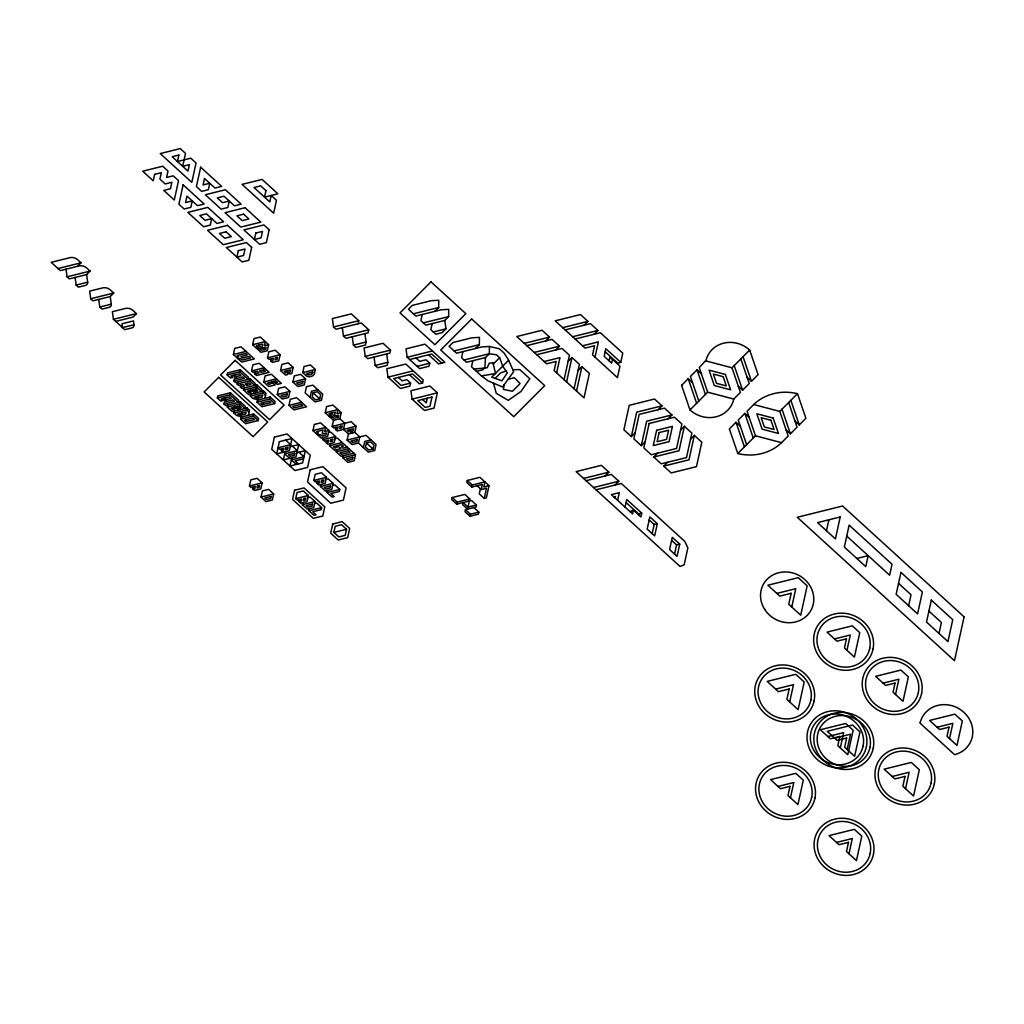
<?xml version="1.0" encoding="UTF-8"?>
<svg xmlns="http://www.w3.org/2000/svg" width="1024" height="1024" viewBox="0 0 1024 1024"><rect width="100%" height="100%" fill="white"/><g stroke="black" fill="none" stroke-linecap="round" stroke-linejoin="round"><path stroke-width="1.5" d="M434.854 311.36L438.682 307.52L438.771 300.262L431.206 300.698L412.25 305.408L408.422 309.248L415.898 316.058L441.165 309.786L448.73 309.35L448.64 316.608L444.813 320.448L425.856 325.146L420.877 320.602L422.208 314.496M475.533 348.48L479.36 344.64L479.45 337.382L471.898 337.818L452.941 342.528L449.101 346.368L456.576 353.19L481.856 346.906L489.421 346.47L499.392 348.774L504.166 353.139L508.659 360.179L513.651 371.648L502.554 386.995L488.051 380.838L481.472 375.898L471.514 366.81L472.858 360.704M489.421 346.47L489.318 353.728L485.491 357.568L466.534 362.266L461.555 357.722L462.899 351.616M485.491 357.568L484.877 367.718L482.816 369.792L476.493 371.354M504.115 384.832L503.424 389.427L512.461 391.258L520.077 383.616L514.419 377.69L508.109 379.315M681.6 385.37L688.218 378.662L692.531 382.605M705.907 360.922L731.994 367.795L740.403 392.397L733.773 399.053L707.674 392.192L699.264 367.578L706.086 360.128A27.11 24.883 28.1 0 1 749.683 350.054L758.093 374.656L751.45 381.312L747.149 377.382M733.734 399.053L733.581 399.846A27.11 24.883 28.1 0 1 689.984 409.933L681.587 385.318M217.344 397.965L217.792 395.93L230.438 392.794L238.733 400.371L238.285 402.406L229.99 394.829L217.344 397.965L220.672 400.998L222.771 400.474L223.219 398.438M227.162 374.95L227.597 372.915L240.243 369.766L248.538 377.344L248.09 379.379L239.795 371.802L227.162 374.95L230.477 377.971L232.576 377.446L233.024 375.411M233.382 354.509L234.726 348.403L241.05 346.829L254.323 358.95L241.69 362.086L233.382 354.509L246.029 351.373M223.987 404.032L224.435 401.984L232.858 399.898L234.534 401.408L223.987 404.032L225.651 405.542L240.397 401.882L245.376 406.426L244.928 408.461L239.949 403.917L227.315 407.053L227.75 405.018M226.547 401.472L224.883 399.949L225.331 397.914M229.99 394.829L230.438 392.794M233.792 381.005L234.24 378.97L242.662 376.87L244.339 378.381L233.792 381.005L235.456 382.515L250.202 378.854L255.181 383.398L254.733 385.434L249.754 380.89L237.12 384.038L237.555 381.99M236.352 378.445L234.688 376.934L235.136 374.886M239.795 371.802L240.243 369.766M234.24 407.258L234.842 409.037L232.73 409.562L233.178 407.526M242.086 416.87L236.442 415.386L233.946 413.12L234.394 411.072M244.198 388.058L243.75 390.093L256.397 386.957L261.376 391.501L261.824 389.453L256.845 384.922L242.099 388.582L240.435 387.059L240.883 385.024M232.73 409.562L231.078 408.051L239.501 405.952L238.605 410.035L236.122 407.757L236.339 406.746M252.659 344.717L254.003 338.611L260.326 337.037L268.621 344.614L267.277 350.72L260.966 352.294L252.659 344.717L265.306 341.581L264.41 345.664L268.621 344.614M239.949 403.917L240.397 401.882M246.758 385.498L245.094 383.974L249.306 382.938L250.97 384.448L246.758 385.498L247.194 383.45M240.589 419.174L241.037 417.139L253.67 413.99L258.65 418.534L258.202 420.582L245.568 423.718L240.589 419.174L253.222 416.038L258.202 420.582M241.485 415.091L245.696 414.054L246.144 412.019L237.709 414.106L241.485 415.091L241.933 413.056M254.874 373.965L259.085 372.928L257.434 371.405L253.21 372.454L251.558 370.944L252.89 364.826L259.213 363.264L269.171 372.352L256.538 375.488L254.874 373.965L255.322 371.93M249.754 380.89L250.202 378.854M250.675 390.298L251.29 392.077L249.178 392.602L249.626 390.554M249.075 412.25L246.592 409.971L247.027 407.936L232.294 411.597L227.315 407.053M258.534 399.91L252.877 398.426L250.394 396.147L250.842 394.112M261.862 348.224L262.746 344.141L256.435 345.715L261.414 350.259L265.626 349.21L266.074 347.174L261.862 348.224L258.534 345.19M249.178 392.602L247.514 391.078L255.949 388.992L255.053 393.062L252.557 390.797L252.787 389.773M246.016 421.683L244.352 420.16L252.774 418.074L254.438 419.584L246.016 421.683L246.464 419.635M248.41 415.309L249.523 410.214L247.027 407.936M256.397 386.957L256.845 384.922M253.222 416.038L253.67 413.99M257.037 402.202L257.485 400.166L270.118 397.03L275.098 401.574L274.65 403.61L262.016 406.746L257.037 402.202L269.67 399.066L274.65 403.61M257.92 398.131L262.144 397.082L262.579 395.046L254.157 397.146L257.92 398.131L258.368 396.096M270.797 360.909L272.909 360.397L273.357 358.349L269.146 359.398L267.482 357.888L268.826 351.77L275.136 350.208L280.115 354.752L278.784 360.858L272.461 362.432L270.797 360.909L271.245 358.874M271.782 381.914L275.098 384.947L268.774 386.509L263.795 381.965L265.139 375.859L271.462 374.285L281.421 383.373L277.197 384.422L273.882 381.389M265.523 395.277L263.027 393.011L263.475 390.976L248.73 394.637L243.75 390.093M262.464 404.71L260.8 403.2L269.222 401.101L270.886 402.624L262.464 404.71L262.899 402.675M264.845 398.336L265.971 393.242L263.475 390.976M252.774 489.024L254.886 488.499L255.334 486.451L251.123 487.501L249.459 485.99L250.803 479.872L257.126 478.31L262.106 482.854L260.762 488.96L254.438 490.534L252.774 489.024L253.222 486.976M269.67 399.066L270.118 397.03M280.538 370.522L281.882 364.416L288.192 362.842L293.171 367.386L291.84 373.491L289.728 374.016L286.413 370.995L285.965 373.03L284.301 371.52L290.624 369.946L290.176 371.981L288.064 372.506L287.616 374.541L285.517 375.066L280.538 370.522L293.171 367.386M277.286 394.509L278.63 388.403L284.954 386.829L289.933 391.373L288.589 397.491L282.266 399.053L277.286 394.509L289.933 391.373M261.03 497.05L262.374 490.931L268.685 489.37L273.664 493.914L272.333 500.019L266.01 501.594L261.03 497.05L273.664 493.914M292.928 382.016L294.259 375.91L300.582 374.336L305.562 378.88L304.218 384.998L297.907 386.56L292.928 382.016L305.562 378.88M288.973 405.376L290.317 399.258L296.64 397.696L306.598 406.784L293.952 409.92L288.973 405.376L301.619 402.24M283.021 452.326L281.37 450.816L281.805 448.768M285.133 451.802L283.341 459.955L295.987 456.819L298.662 444.595L290.24 446.682M302.72 372.621L304.064 366.515L310.374 364.941L315.366 369.485L314.368 374.029A6.106 5.594 28.1 0 1 306.432 376L302.72 372.621L315.366 369.485M291.763 457.856L289.984 466.01L302.618 462.874L305.306 450.65L296.87 452.736M310.106 397.376L311.45 391.258L317.773 389.696M313.101 392.781L312.218 396.851L315.533 399.885L319.744 398.835L320.64 394.765L317.325 391.731L313.101 392.781L319.744 398.835M299.034 501.67L301.146 501.146L301.594 499.11L297.382 500.147L295.718 498.637L297.062 492.531L303.373 490.957L308.352 495.501L307.021 501.606L300.698 503.181L299.034 501.67L299.482 499.635M312.973 430.566L314.317 424.448L320.64 422.886L328.934 430.451L327.59 436.57L321.28 438.144L312.973 430.566L325.619 427.43L324.723 431.501L328.934 430.451M307.917 497.536L310.016 497.011L314.995 501.555L313.651 507.674L307.341 509.235L302.362 504.691L302.81 502.656M339.853 418.739L333.53 420.314L325.235 412.736L326.566 406.63L332.89 405.056L341.184 412.634L339.853 418.739L344.832 423.283L343.488 429.402L348.467 433.946L354.79 432.371L359.77 436.915L358.426 443.034L368.384 452.109L374.707 450.547L376.038 444.429L366.08 435.341L347.123 440.051L348.467 433.946M317.171 483.482L319.27 482.957L319.718 480.922L315.507 481.971L313.843 480.448L315.187 474.342L321.51 472.768L326.49 477.312L325.146 483.43L318.835 484.992L317.171 483.482L317.619 481.446M326.707 440.64L326.259 442.688L328.358 442.163L328.806 440.115L324.595 441.165L322.931 439.654L323.379 437.619M314.547 503.59L316.659 503.078L321.638 507.622L321.19 509.658L312.768 511.744L316.083 514.778L313.971 515.302L308.992 510.758L309.44 508.723M335.962 427.418L335.514 429.453L337.613 428.928L338.061 426.893L333.85 427.942L332.186 426.419L333.53 420.314M334.426 416.23L335.322 412.16L328.998 413.734L333.978 418.278L338.189 417.229L338.637 415.194L334.426 416.23L331.098 413.21M326.042 479.347L328.154 478.835L333.133 483.379L331.789 489.485L325.466 491.059L320.486 486.515L320.934 484.48M347.2 447.117L342.976 448.166L341.325 446.643L343.424 446.131L341.773 444.608L333.338 446.707L335.002 448.218L338.381 446.413L340.877 448.691L334.554 450.253L329.574 445.709L330.022 443.674M358.118 323.75L358.784 320.691L351.322 313.882L332.365 318.579L333.504 326.963L336 329.242L361.28 322.957L368.742 329.779L368.077 332.838L345.958 338.33L343.462 336.051L342.323 327.667M328.486 432.499L330.598 431.974L335.578 436.518L334.234 442.624L327.91 444.198L326.259 442.688M332.685 485.414L334.784 484.89L339.763 489.434L339.315 491.469L330.893 493.555L334.208 496.589L332.109 497.114L327.13 492.57L327.578 490.534M353.83 453.171L341.197 456.307L336.218 451.763L336.666 449.728M364.915 333.619L366.067 342.003L365.389 345.062L355.917 347.418L353.421 345.139L352.282 336.755M335.13 438.554L337.242 438.029L355.494 454.694L354.15 460.8L347.84 462.374L342.861 457.83L343.296 455.795M350.579 433.421L351.014 431.386L353.126 430.861L353.574 428.813L347.251 430.387L348.915 431.898L349.363 429.862L352.678 432.896M354.79 432.371L356.122 426.253L351.142 421.709L332.186 426.419M333.875 532.403L335.219 526.285L341.542 524.71L346.522 529.254L345.178 535.373L338.854 536.947L333.875 532.403L346.522 529.254M363.405 447.565L364.749 441.459L371.059 439.885M366.4 442.97L365.517 447.053L368.832 450.074L373.043 449.037L373.939 444.954L370.624 441.92L366.4 442.97L373.043 449.037M386.688 353.933L387.827 362.317L387.162 365.376L377.69 367.731L375.194 365.453L374.042 357.069M390.515 350.093L389.837 353.152L367.731 358.643L365.235 356.365L364.083 347.981L383.04 343.283L390.515 350.093L365.235 356.365M398.374 377.446L402.112 380.851L406.848 379.674L410.586 383.078L409.92 386.138L400.435 388.493L387.994 377.139L386.842 368.755L405.798 364.045L423.232 379.942L422.554 383.002L419.392 383.782L409.434 374.694M432.166 323.584L430.835 329.69L435.814 334.234L442.125 332.672L445.965 328.832L444.813 320.448M415.974 357.952L419.712 361.357L426.022 359.782L429.76 363.2L429.094 366.246L419.61 368.602L407.168 357.248L406.016 348.864L424.973 344.154L444.89 362.33L438.566 363.891L428.608 354.803M427.226 398.259L426.214 402.842L422.477 399.437M437.363 392.845L434.022 408.128L424.538 410.483L412.096 399.13L410.944 390.746L429.901 386.035L437.363 392.845L412.096 399.13M476.442 505.011L468.019 507.098L463.04 502.554L462.592 504.602L467.571 509.133L469.798 498.957L464.819 494.413L452.186 497.549L451.738 499.584L456.717 504.128L471.462 500.467L476.442 505.011L475.994 507.046L465.459 509.658L465.011 511.706L469.99 516.237L478.426 514.15L478.861 512.115L473.882 507.571M456.717 504.128L457.165 502.093L452.186 497.549M467.277 480.461L466.829 482.496L471.808 487.04L482.342 484.429L481.216 489.523L486.49 488.218L484.25 498.406L486.362 497.882L489.037 485.658L479.91 477.325L467.277 480.461L472.256 485.005L484.89 481.869L483.776 486.963L489.037 485.658M471.808 487.04L472.256 485.005M469.99 516.237L470.438 514.202L465.459 509.658M480.384 488.768L479.27 493.862L484.25 498.406M556.634 372.89L559.974 357.606L544.179 361.523M564.096 379.699L569.459 355.251L561.984 348.442L536.717 354.714M566.592 381.978L571.942 357.53L579.418 364.339L574.054 388.787M576.55 391.066L581.901 366.605L589.376 373.427L584.013 397.875L554.138 370.611L556.147 361.446L546.675 363.802L516.8 336.538L542.067 330.266L549.542 337.075L545.715 340.915M595.021 357.171L598.374 341.888L582.579 345.818M609.152 360.896L609.984 357.069L619.942 366.157L617.434 377.626L592.538 354.906L594.547 345.728L585.062 348.083L555.187 320.832L580.467 314.547L587.93 321.37L584.102 325.21M612.467 359.347L611.635 363.162L604.173 356.352L605.837 348.71L620.774 362.342L622.784 353.165L600.384 332.723L575.104 338.995M615.142 498.048L615.475 496.525L613.901 496.909M631.347 436.582L636.71 412.122L661.99 405.85L654.515 399.027L629.235 405.312L623.885 429.76L631.347 436.582L635.174 432.742M617.626 500.326L619.302 492.685L611.405 494.643L632.563 513.958L633.408 510.131L630.08 511.68M625.101 507.136L626.778 499.494L641.715 513.126L640.87 516.954L633.408 510.131M641.306 445.67L646.669 421.21L671.949 414.938L664.474 408.115L639.194 414.4L633.843 438.848L641.306 445.67L645.133 441.818M638.387 514.675L638.554 513.907L626.099 502.554M652.147 533.658L654.157 524.48L649.178 519.936M657.318 523.699L654.643 535.923L647.168 529.114L649.856 516.89L657.318 523.699L654.157 524.48M684.39 426.291L679.027 450.752L653.76 457.024L661.222 463.834L686.502 457.562L691.866 433.114L684.39 426.291L680.563 430.131M694.349 435.379L688.998 459.827L663.718 466.112L671.181 472.922L696.461 466.65L701.824 442.202L694.349 435.379L690.522 439.219M674.56 554.099L676.57 544.934L671.59 540.39M679.731 544.141L677.043 556.378L669.581 549.555L672.256 537.331L679.731 544.141L676.57 544.934M791.757 607.014L795.776 588.685L776.819 593.395M826.47 530.765L828.877 519.795M789.709 701.926L793.498 684.659L775.642 689.101M790.451 797.798L793.805 782.515L778.01 786.432M846.95 650.291L850.291 635.008L834.496 638.925M840.32 747.917L843.674 732.634L827.866 736.55M847.142 749.491L850.496 734.208L834.701 738.138M848.973 853.798L852.326 838.515L836.531 842.432M908.646 605.734L911.04 594.778L898.547 583.36M895.539 694.515L898.88 679.232L883.085 683.149M939.008 633.446L941.414 622.49L928.909 611.072M905.536 788.698L909.133 772.275L892.173 776.486M949.517 738.611L952.87 723.328L937.062 727.245M77.542 266.317L81.037 262.81L77.632 259.712A8.026 7.36 28.1 0 0 69.914 257.677L51.2 262.323L60.275 270.605L78.989 265.958A8.026 7.36 28.1 0 1 86.707 267.981L90.099 271.091L86.618 274.586L69.35 278.874L67.072 276.813L66.035 269.171M110.234 296.538L113.728 293.043L110.323 289.933A8.026 7.36 28.1 0 0 102.605 287.91L89.651 291.123L90.701 298.765L92.966 300.826L110.234 296.538L111.283 304.179A3.302 3.021 28.1 0 1 109.094 307.354L102.042 309.107L99.776 307.034L98.726 299.405M134.003 324.749L122.496 327.603L121.971 323.789L133.478 320.922L134.003 324.749A3.302 3.021 28.1 0 1 131.814 327.923L124.762 329.677L113.421 319.322L112.371 311.693L125.325 308.467A8.026 7.36 28.1 0 1 133.043 310.502L136.448 313.613L132.954 317.107L115.686 321.395M493.286 364.045L499.635 357.683L496.486 354.803L489.318 353.728L464.038 360M508.659 360.179L491.674 377.216L501.965 380.774L507.328 372.902L502.694 366.157L499.635 357.683M495.091 378.394L500.595 372.877L506.035 371.021M555.674 350.003L559.501 346.163L552.026 339.354L526.758 345.626M594.061 334.298L597.888 330.458L590.426 323.635L565.146 329.907M568.115 361.37L571.942 357.53M578.074 370.458L581.901 366.605M701.376 373.734L697.062 369.792L690.419 376.448L698.829 401.062M658.15 409.69L661.99 405.85M605.03 475.994L608.87 472.154L601.395 465.331L576.115 471.616L680.026 566.426L684.147 564.877L687.872 547.904L684.8 541.44L621.312 483.507L596.032 489.792M668.109 418.778L671.949 414.938M614.989 485.082L618.829 481.242L611.354 474.419L586.074 480.704M689.984 409.933L707.674 392.192M731.994 367.795L749.683 350.054M653.76 457.024L657.587 453.184M663.718 466.112L667.546 462.272M738.304 386.253L742.605 390.182L749.248 383.526L740.838 358.925M740.326 426.214L736.013 422.285L729.382 428.941L737.792 453.542A48.678 44.672 28.1 0 0 781.005 443.213L788.198 436.019L779.802 411.405L753.702 404.544L747.072 411.2L755.482 435.802L781.568 442.675M749.171 417.344L744.858 413.414L738.227 420.07L746.637 444.672M737.792 453.542L755.482 435.802M779.802 411.405L797.478 393.664L805.888 418.278L799.258 424.934L794.944 420.992M786.099 429.862L790.413 433.805L797.043 427.149L788.646 402.534M753.702 404.544L754.266 404.006A48.678 44.672 28.1 0 1 797.478 393.69M58.01 268.531L81.037 262.81M67.072 276.813L90.099 271.091M75.098 277.453L76.147 285.082L87.667 282.227L86.618 274.586M90.701 298.765L113.728 293.043M99.776 307.034L111.283 304.179M113.421 319.322L136.448 313.613M333.504 326.963L358.784 320.691M255.987 347.75L258.086 347.226M257.638 349.261L259.75 348.736M236.71 357.542L238.81 357.018L237.158 355.507L245.581 353.408L247.245 354.918L240.922 356.493L242.573 358.003L248.896 356.442L250.573 357.952L242.138 360.051L240.474 358.528L238.362 359.053M413.402 313.792L438.682 307.52M343.462 336.051L368.742 329.779M267.482 357.888L280.115 354.752M423.36 322.88L448.64 316.608M353.421 345.139L366.067 342.003M251.558 370.944L264.192 367.808M234.688 376.934L241.011 375.36L239.347 373.85L230.925 375.936L232.576 377.446M433.318 331.968L445.965 328.832M240.435 387.059L244.646 386.022L242.982 384.499L238.771 385.549L237.12 384.038M263.795 381.965L276.442 378.829M272.602 382.669L269.222 384.474L267.558 382.963L275.994 380.864L277.645 382.387L275.546 382.899M250.458 391.322L252.557 390.797M255.501 391.027L257.6 390.502L255.949 388.992M224.883 399.949L231.206 398.387L229.542 396.864L221.12 398.963L222.771 400.474M250.394 396.147L263.027 393.011M407.168 357.248L432.435 350.963M375.194 365.453L387.827 362.317M409.651 359.514L431.77 354.022L441.728 363.11M454.08 350.912L479.36 344.64M234.01 408.282L236.122 407.757M239.053 407.987L241.165 407.475L239.501 405.952M562.662 327.642L587.93 321.37M417.126 366.336L429.76 363.2M233.946 413.12L246.592 409.971M387.994 377.139L413.274 370.854M524.262 343.36L549.542 337.075M572.621 336.73L597.888 330.458M410.586 383.078L401.114 385.434L393.638 378.624L412.595 373.914L422.554 383.002M534.221 352.448L559.501 346.163M325.235 412.736L337.869 409.6L336.973 413.67L341.184 412.634M328.55 415.77L330.662 415.245M330.214 417.28L332.314 416.755M316.301 433.6L318.4 433.075L316.749 431.552L323.059 429.99L322.176 434.061L326.387 433.011L325.939 435.059L321.728 436.096L320.064 434.586L317.952 435.11M356.122 426.253L337.165 430.963L335.514 429.453M620.774 362.342L617.626 363.123L605.171 351.77M322.931 439.654L335.578 436.518M281.37 450.816L283.469 450.291L283.917 448.256L279.706 449.293L278.042 447.782L290.688 444.646L285.709 440.102M329.574 445.709L342.221 442.573M358.426 443.034L352.102 444.595L347.123 440.051M303.514 458.803L295.091 460.89L298.406 463.923M336.218 451.763L348.851 448.627M342.861 457.83L355.494 454.694M249.459 485.99L262.106 482.854M313.843 480.448L326.49 477.312M320.486 486.515L333.133 483.379M295.718 498.637L308.352 495.501M327.13 492.57L339.763 489.434M302.362 504.691L314.995 501.555M308.992 510.758L321.638 507.622M457.165 502.093L469.798 498.957M583.59 478.426L608.87 472.154M470.438 514.202L478.861 512.115M593.549 487.514L618.829 481.242M638.554 513.907L641.715 513.126M856.845 558.464L868.173 555.648L865.766 566.618L844.339 547.059L849.139 525.133L892.019 564.25L889.613 575.219L846.733 536.09M481.472 375.898L495.514 373.555L492.966 362.675L489.19 363.226L487.245 367.731L473.997 369.088M512.819 369.715L519.808 369.6L529.818 378.726L520.986 391.488L508.262 400.346L496.243 393.318L493.491 383.142M477.069 485.734L481.216 489.523M263.962 347.699L265.626 349.21M336.525 415.706L338.189 417.229M253.837 389.517L257.165 392.538M292.339 446.157L297.318 450.701L284.685 453.837L289.664 458.381M298.982 452.211L303.962 456.755L291.328 459.904L296.307 464.448M237.389 406.477L240.717 409.51M76.147 285.082L78.413 287.155L85.478 285.402A3.302 3.021 28.1 0 0 87.667 282.227M790.848 400.32L799.258 424.934M782.003 409.19L790.413 433.805M743.053 356.71L751.45 381.312M734.208 365.581L742.605 390.182M744.858 413.414L753.267 438.016M736.013 422.285L744.422 446.886M697.062 369.792L705.459 394.406M688.218 378.662L696.614 403.277M154.65 174.349L153.242 180.8L142.707 171.2L162.739 166.221L168 171.034L166.592 177.485L173.274 175.834L178.534 180.634L174.285 200.013L163.763 190.4L170.432 188.749L171.853 182.285L165.171 183.949L159.91 179.149L161.331 172.685L154.65 174.349M178.842 155.059L177.434 161.523L190.784 158.195L196.045 162.995L191.795 182.374L160.23 153.574L180.262 148.595L185.523 153.395L182.694 166.323L189.363 164.659L187.955 171.123L172.173 156.71L178.842 155.059M183.13 184.832L178.893 204.211L184.154 209.011L190.822 207.347L192.243 200.896L185.562 202.547L186.982 196.096L197.504 205.696L204.186 204.032L183.13 184.832M200.653 167.206L196.403 186.586L201.664 191.386L208.346 189.722L209.754 183.27L203.085 184.922L204.493 178.47L215.014 188.07L221.696 186.406L200.653 167.206M211.699 218.65L210.291 225.114L203.61 226.765L187.827 212.365L207.859 207.386L223.642 221.798L216.96 223.45L206.438 213.85L199.77 215.514L205.03 220.314L211.699 218.65M229.222 201.024L227.802 207.488L221.12 209.139L205.338 194.739L225.37 189.76L241.152 204.16L234.483 205.824L223.962 196.224L217.28 197.875L222.541 202.675L229.222 201.024M238.31 250.675L236.89 257.139L243.571 255.475L244.992 249.024L238.31 250.675M251.661 247.36L248.832 260.275L242.15 261.939L226.368 247.539L246.4 242.56L251.661 247.36M255.821 233.05L254.413 239.514L261.082 237.85L262.502 231.398L255.821 233.05M265.946 190.669L264.538 197.12L277.888 193.805L262.106 179.405L242.074 184.371L273.638 213.184L276.467 200.269L271.206 195.469L269.798 201.92L254.003 187.52L260.685 185.856L265.946 190.669M269.184 229.734L266.342 242.65L259.674 244.314L243.891 229.914L263.91 224.934L269.184 229.734M275.456 357.837L275.008 359.872L277.12 359.347L277.568 357.312L275.456 357.837M257.446 485.939L256.998 487.974L259.098 487.45L259.546 485.414L257.446 485.939M274.406 437.12L271.718 449.357L294.963 470.554L307.597 467.418L310.285 455.194L287.04 433.984L274.406 437.12M287.373 393.933L286.925 395.968L282.714 397.018L281.05 395.507L287.373 393.933M279.386 441.664L276.698 453.901L289.344 450.752L292.019 438.528L279.386 441.664M271.117 496.474L270.669 498.509L266.458 499.558L264.794 498.035L271.117 496.474M286.029 447.731L285.581 449.766L287.68 449.242L288.128 447.206L286.029 447.731M303.014 381.44L302.566 383.475L298.342 384.525L296.691 383.014L303.014 381.44M306.47 386.714L305.126 392.832L315.085 401.92L321.408 400.346L322.752 394.24L312.781 385.152L306.47 386.714M294.771 453.261L294.323 455.296L290.112 456.346L288.448 454.835L294.771 453.261M312.806 372.045L312.589 373.069A4.07 3.738 28.1 0 1 307.315 374.374L306.483 373.619L312.806 372.045M294.566 490.253L292.557 499.418L313.306 518.349L322.79 516.006L324.8 506.829L304.051 487.898L294.566 490.253M303.693 498.586L303.258 500.621L305.357 500.096L305.805 498.061L303.693 498.586M310.208 469.798L307.533 482.022L330.765 503.232L343.411 500.083L346.086 487.859L322.854 466.662L310.208 469.798M312.448 504.115L312 506.15L307.789 507.2L306.125 505.69L312.448 504.115M321.83 480.397L321.382 482.432L323.494 481.92L323.93 479.872L321.83 480.397M330.918 439.603L330.47 441.638L332.57 441.114L333.018 439.078L330.918 439.603M340.173 426.368L339.725 428.403L341.824 427.878L342.272 425.843L340.173 426.368M330.573 485.939L330.125 487.974L325.914 489.024L324.25 487.501L330.573 485.939M332.736 524.019L330.726 533.184L338.189 539.994L347.674 537.638L349.683 528.474L342.208 521.664L332.736 524.019M352.934 457.254L352.499 459.29L348.275 460.339L346.624 458.816L352.934 457.254M357.21 439.475L356.762 441.51L352.55 442.56L350.899 441.05L357.21 439.475M431.962 397.082L429.952 406.246L425.216 407.424L417.741 400.614L431.962 397.082M649.152 423.488L643.802 447.936L651.264 454.746L676.544 448.474L681.907 424.026L674.432 417.203L649.152 423.488M656.627 430.298L653.274 445.581L669.069 441.664L672.422 426.381L656.627 430.298M659.11 432.576L657.101 441.741L666.586 439.386L668.595 430.221L659.11 432.576M791.181 593.293L788.774 604.288L800.73 615.194L807.155 585.856L798.195 577.677L767.859 585.216L779.814 596.122L791.181 593.293M789.171 688.998L786.893 699.366L798.144 709.632L804.198 681.997L795.763 674.304L767.206 681.395L778.458 691.661L789.171 688.998M840.205 516.979L835.405 538.906L817.536 522.611L840.205 516.979M789.978 786.355L787.968 795.52L797.926 804.608L803.277 780.16L795.814 773.338L770.534 779.622L780.493 788.71L789.978 786.355M846.464 638.848L844.454 648.013L854.413 657.101L859.776 632.653L852.301 625.843L827.034 632.115L836.992 641.203L846.464 638.848M839.834 736.474L837.824 745.638L847.795 754.726L853.146 730.278L845.683 723.456L820.403 729.741L830.362 738.829L839.834 736.474M846.669 738.048L844.659 747.226L854.618 756.314L859.981 731.853L852.506 725.043L827.226 731.315L837.184 740.403L846.669 738.048M900.941 572.403L896.141 594.33L917.581 613.888L922.381 591.962L900.941 572.403M848.499 842.355L846.49 851.52L856.448 860.608L861.811 836.16L854.336 829.338L829.056 835.622L839.014 844.71L848.499 842.355M895.053 683.072L893.043 692.237L903.002 701.325L908.365 676.877L900.89 670.067L875.622 676.339L885.581 685.427L895.053 683.072M931.315 600.115L926.502 622.042L947.942 641.6L952.755 619.674L931.315 600.115M905.024 776.397L902.861 786.253L913.562 796.019L919.322 769.754L911.296 762.432L884.147 769.165L894.835 778.931L905.024 776.397M964.083 616.858L954.47 660.71L797.274 517.274L842.611 506.01L964.083 616.858M949.03 727.168L947.021 736.333L956.979 745.421L962.342 720.973L954.88 714.163L929.6 720.435L939.558 729.523L949.03 727.168M810.867 699.968L810.586 701.158A27.11 24.883 28.1 0 1 767.002 711.232A27.11 24.883 28.1 0 1 775.462 669.107L776.691 668.787A27.11 24.883 28.1 0 1 810.867 699.968M814.131 700.774L813.824 702.118A30.502 27.994 28.1 0 1 764.787 713.459A30.502 27.994 28.1 0 1 774.298 666.061L775.693 665.702A30.502 27.994 28.1 0 1 814.131 700.774M811.686 797.299L811.418 798.502A27.11 24.883 28.1 0 1 767.821 808.576A27.11 24.883 28.1 0 1 776.282 766.438L777.523 766.118A27.11 24.883 28.1 0 1 811.686 797.299M814.963 798.106L814.656 799.45A30.502 27.994 28.1 0 1 765.606 810.79A30.502 27.994 28.1 0 1 775.13 763.392L776.525 763.034A30.502 27.994 28.1 0 1 814.963 798.106M869.773 648.192L869.504 649.395A27.11 24.883 28.1 0 1 825.907 659.469A27.11 24.883 28.1 0 1 834.368 617.344L835.61 617.024A27.11 24.883 28.1 0 1 869.773 648.192M873.05 649.011L872.742 650.355A30.502 27.994 28.1 0 1 823.693 661.683A30.502 27.994 28.1 0 1 833.216 614.285L834.611 613.926A30.502 27.994 28.1 0 1 873.05 649.011M863.142 745.818L862.874 747.021A27.11 24.883 28.1 0 1 823.501 760.294L822.4 759.565A27.11 24.883 28.1 0 1 810.496 734.707A27.11 24.883 28.1 0 1 827.738 714.957L831.501 714.189A27.11 24.883 28.1 0 1 844.442 715.546L845.683 716.006A27.11 24.883 28.1 0 1 863.142 745.818M866.419 746.624L866.112 747.981A30.502 27.994 28.1 0 1 850.061 765.875L848.717 766.374A30.502 27.994 28.1 0 1 835.802 767.757L834.33 767.565A30.502 27.994 28.1 0 1 807.258 741.107A30.502 27.994 28.1 0 1 826.586 711.91L827.981 711.552A30.502 27.994 28.1 0 1 845.376 712.563L846.771 713.088A30.502 27.994 28.1 0 1 857.946 720.422L858.97 721.498A30.502 27.994 28.1 0 1 866.419 746.624M869.978 747.405L869.696 748.595A27.11 24.883 28.1 0 1 850.534 765.901L849.254 766.106A27.11 24.883 28.1 0 1 836.326 764.736L835.072 764.275A27.11 24.883 28.1 0 1 817.165 739.379A27.11 24.883 28.1 0 1 834.573 716.544L835.802 716.224A27.11 24.883 28.1 0 1 857.254 719.987L858.368 720.717A27.11 24.883 28.1 0 1 869.978 747.405M873.242 748.211L872.934 749.555A30.502 27.994 28.1 0 1 835.392 767.718L833.984 767.194A30.502 27.994 28.1 0 1 822.822 759.872L821.798 758.797A30.502 27.994 28.1 0 1 830.707 714.406L831.155 714.24A25.267 23.194 28.1 0 1 834.317 713.254L834.803 713.139A30.502 27.994 28.1 0 1 844.966 712.538L846.426 712.717A30.502 27.994 28.1 0 1 873.242 748.211M870.208 853.299L869.939 854.49A27.11 24.883 28.1 0 1 826.342 864.576A27.11 24.883 28.1 0 1 834.803 822.438L836.045 822.118A27.11 24.883 28.1 0 1 870.208 853.299M873.485 854.106L873.178 855.45A30.502 27.994 28.1 0 1 824.128 866.79A30.502 27.994 28.1 0 1 833.651 819.392L835.046 819.034A30.502 27.994 28.1 0 1 873.485 854.106M918.362 692.416L918.08 693.619A27.11 24.883 28.1 0 1 874.496 703.693A27.11 24.883 28.1 0 1 882.957 661.568L884.186 661.248A27.11 24.883 28.1 0 1 918.362 692.416M921.638 693.235L921.331 694.579A30.502 27.994 28.1 0 1 872.282 705.907A30.502 27.994 28.1 0 1 881.805 658.509L883.187 658.15A30.502 27.994 28.1 0 1 921.638 693.235M920.256 722.381L920.077 723.187L954.56 754.65L955.392 754.445A27.11 24.883 28.1 0 0 963.853 712.307A27.11 24.883 28.1 0 0 920.256 722.381M931.085 782.989L930.803 784.192A27.11 24.883 28.1 0 1 887.219 794.266A27.11 24.883 28.1 0 1 895.68 752.128L896.909 751.821A27.11 24.883 28.1 0 1 931.085 782.989M934.349 783.795L934.042 785.152A30.502 27.994 28.1 0 1 885.005 796.48A30.502 27.994 28.1 0 1 894.515 749.082L895.91 748.723A30.502 27.994 28.1 0 1 934.349 783.795M235.149 360.358L220.57 374.976L269.568 419.686L284.147 405.069L235.149 360.358M218.701 377.331L204.134 391.949L253.133 436.646L267.699 422.042L218.701 377.331M430.989 281.856L400.026 312.896L434.893 344.704L465.843 313.651L430.989 281.856M471.667 318.976L440.717 350.016L513.754 416.666L544.717 385.626L471.667 318.976M245.043 207.706L225.011 212.685L240.794 227.085L260.826 222.118L245.043 207.706M243.622 214.17L236.954 215.834L242.214 220.634L248.883 218.97L243.622 214.17M227.52 225.344L207.488 230.31L223.283 244.71L243.315 239.744L227.52 225.344M226.112 231.795L219.43 233.459L224.691 238.259L231.373 236.595L226.112 231.795M263.744 369.843L259.533 370.88L261.197 372.403L265.408 371.354L263.744 369.843M301.171 404.275L292.749 406.362L294.4 407.885L302.822 405.786L301.171 404.275M348.403 450.662L339.981 452.762L341.645 454.272L350.067 452.186L348.403 450.662M725.363 374.451L709.056 370.15L714.304 385.536L730.611 389.824L725.363 374.451M723.149 376.666L713.37 374.093L716.518 383.322L726.298 385.894L723.149 376.666M773.158 418.061L756.851 413.773L762.112 429.146L778.419 433.446L773.158 418.061M770.957 420.275L761.165 417.702L764.326 426.931L774.106 429.504L770.957 420.275M764.685 609.395A27.11 24.883 28.1 0 0 810.778 610.637A27.11 24.883 28.1 0 0 786.022 571.942A27.11 24.883 28.1 0 0 764.685 609.395"/></g></svg>
